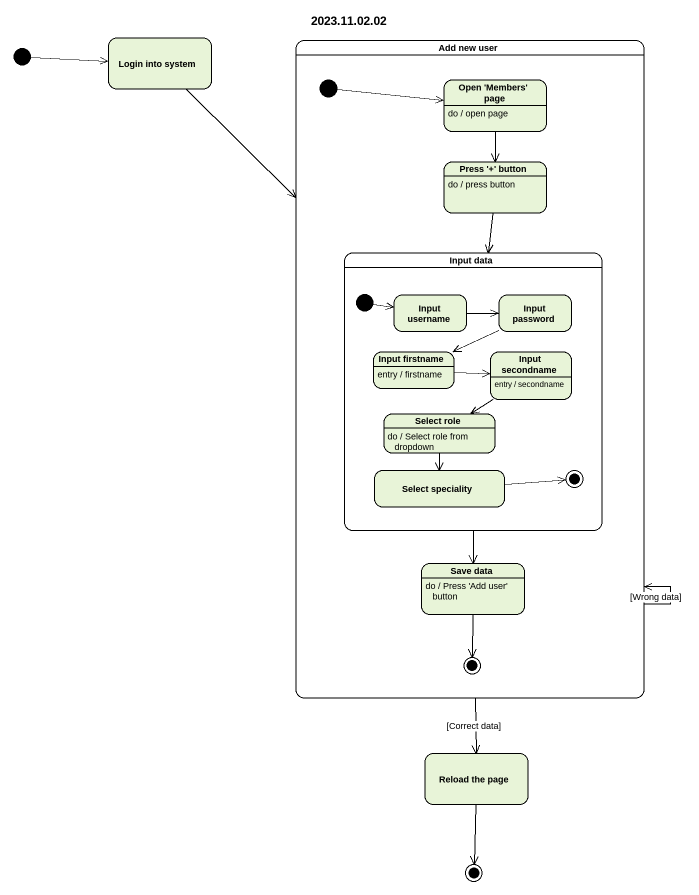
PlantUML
@startuml
title 2023.11.02.02
hide empty description
state "Login into system" as Login_into_system
state "Add new user" as Add_new_user {
  state "Open 'Members' page" as Open_Members_page
  Open_Members_page : do / open page
  state "Press '+' button" as Press_button
  Press_button : do / press button
  state "Input data" as Input_data {
    state "Input username" as Input_username
    state "Input password" as Input_password
    state "Input firstname" as Input_firstname
    Input_firstname : entry / firstname
    state "Input secondname" as Input_secondname
    Input_secondname : entry / secondname
    state "Select role" as Select_role
    Select_role : do / Select role from dropdown
    state "Select speciality" as Select_speciality
    [*] -right-> Input_username
    Select_speciality -right-> [*]
  }
  state "Save data" as Save_data
  Save_data : do / Press 'Add user' button
  [*] -right-> Open_Members_page
  Save_data --> [*]
}
state "Reload the page" as Reload_the_page
[*] -right-> Login_into_system
Login_into_system --> Add_new_user
Add_new_user --> Add_new_user : [Wrong data]
Add_new_user --> Reload_the_page : [Correct data]
Open_Members_page --> Press_button
Press_button --> Input_data
Input_data --> Save_data
Input_username -right-> Input_password
Input_password -left-> Input_firstname
Input_firstname -right-> Input_secondname
Input_secondname --> Select_role
Select_role --> Select_speciality
Reload_the_page --> [*]
@enduml
